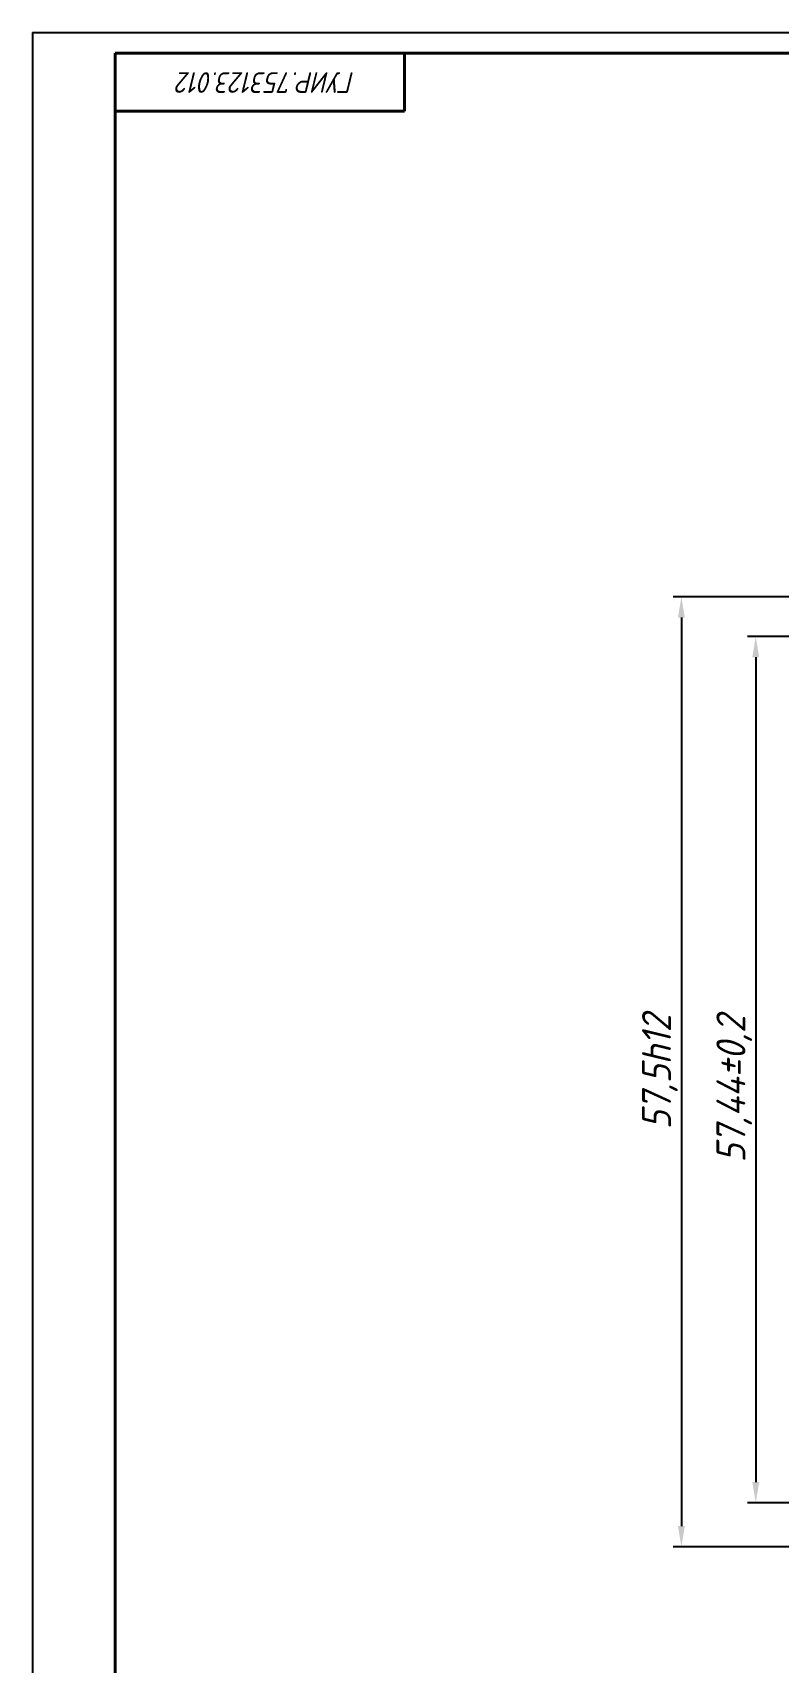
# Model space of a CAD drawing. Header units: millimetres. Extents: x 255 to 1987, y -1 to 775.
# Drawn here: x 255 to 435.7, y 198.5 to 593.4 of the extents above; entities that cross this region are included whole.
import ezdxf

# ---------------------------------------------------------------- set-up
doc = ezdxf.new("R2010")
doc.units = ezdxf.units.MM
doc.header["$LTSCALE"] = 0.5
doc.layers.get('0').update_dxf_attribs({"lineweight": 60})
doc.layers.add('Рамка', color=7, linetype='Continuous', lineweight=60)
doc.styles.get("Standard").update_dxf_attribs({"font": 'isocpeui.ttf', "width": 0.9})
doc.dimstyles.new('Standart', dxfattribs={"dimtxt": 5, "dimasz": 5, "dimexe": 2, "dimexo": 0, "dimgap": 1, "dimtad": 1, "dimtoh": 1, "dimdec": 0, "dimtxsty": 'Standard', "dimcen": 2.5, "dimadec": 0, "dimazin": 0, "dimtfac": 1, "dimtdec": 0, "dimtmove": 0, "dimatfit": 3, "dimldrblk": 'DOTSMALL', "dimfxl": 1, "dimarcsym": 0})

# ---------------------------------------------------------------- blocks, each defined once
blk = doc.blocks.new('*D75')
at = {"color": 0, "lineweight": -2, "transparency": 16777216}
for p, q in [((441.99, 456.74), (410, 456.74)), ((412, 451.74), (412, 231.74)), ((441.48, 226.74), (410, 226.74))]:
    blk.add_line(p, q, dxfattribs=at)
at = {"color": 0, "lineweight": 20, "transparency": 16777216}
for points in [[(411.17, 451.74), (412.83, 451.74), (412, 456.74)], [(411.17, 231.74), (412.83, 231.74), (412, 226.74)]]:
    blk.add_solid(points, dxfattribs=at)
at = {"color": 0, "lineweight": 20, "transparency": 16777216, "insert": (406.8, 341.74), "char_height": 5, "attachment_point": 5, "rotation": 90}
blk.add_mtext('{\\H1.4x;57,5h12}', dxfattribs=at)
blk = doc.blocks.new('_DotSmall')
at = {"color": 0, "linetype": 'ByBlock', "const_width": 0.5}
blk.add_lwpolyline([(-0.0625, 0, 1), (0.0625, 0, 1)], format="xyb", close=True, dxfattribs=at)
blk = doc.blocks.new('*D76')
at = {"color": 0, "lineweight": -2, "transparency": 16777216}
for p, q in [((451.6, 447.15), (428, 447.15)), ((430, 442.15), (430, 242.41)), ((451.6, 237.41), (428, 237.41))]:
    blk.add_line(p, q, dxfattribs=at)
at = {"color": 0, "lineweight": 20, "transparency": 16777216}
for points in [[(429.17, 442.15), (430.83, 442.15), (430, 447.15)], [(429.17, 242.41), (430.83, 242.41), (430, 237.41)]]:
    blk.add_solid(points, dxfattribs=at)
at = {"color": 0, "lineweight": 20, "transparency": 16777216, "insert": (424.8, 337.6), "char_height": 5, "attachment_point": 5, "rotation": 90}
blk.add_mtext('{\\H1.4x;57,44%%P0,2}', dxfattribs=at)

msp = doc.modelspace()

# ---------------------------------------------------------------- linework, layer by layer
at = {"color": 7, "lineweight": 40, "true_color": 0xffffff}
for p, q in [((1090, 588.41), (275, 588.41)), ((275, 588.41), (275, 4.41)), ((345, 574.41), (345, 588.41)), ((275, 574.41), (345, 574.41))]:
    msp.add_line(p, q, dxfattribs=at)
at = {"layer": 'Рамка', "color": 7, "lineweight": -2, "true_color": 0xffffff}
for q in [(255, -0.59), (849, 593.41)]:
    msp.add_line((255, 593.41), q, dxfattribs=at)

# ---------------------------------------------------------------- texts
at = {"color": 7, "true_color": 0xffffff, "width": 0.9}
msp.add_text('ГУИР.753123.012', height=5, rotation=180, dxfattribs=at).set_placement((333, 583.82))

# ---------------------------------------------------------------- dimensions: what is measured, and where the dimension line sits
at = {"lineweight": 20}
for base, p1, p2, text, picture, middle in [((412, 226.74), (441.99, 456.74), (441.48, 226.74), '{\\H1.4x;57,5h12}', '*D75', (412, 341.74)), ((430, 237.41), (451.6, 447.15), (451.6, 237.41), '{\\H1.4x;57,44%%P0,2}', '*D76', (430, 337.6))]:
    dim = msp.add_linear_dim(base=base, p1=p1, p2=p2, angle=90, text=text, dimstyle='Standart', dxfattribs=at)
    dim.commit()
    dim.dimension.update_dxf_attribs({"geometry": picture, "text_midpoint": middle, "dimtype": 160})

doc.saveas('drawing.dxf')
